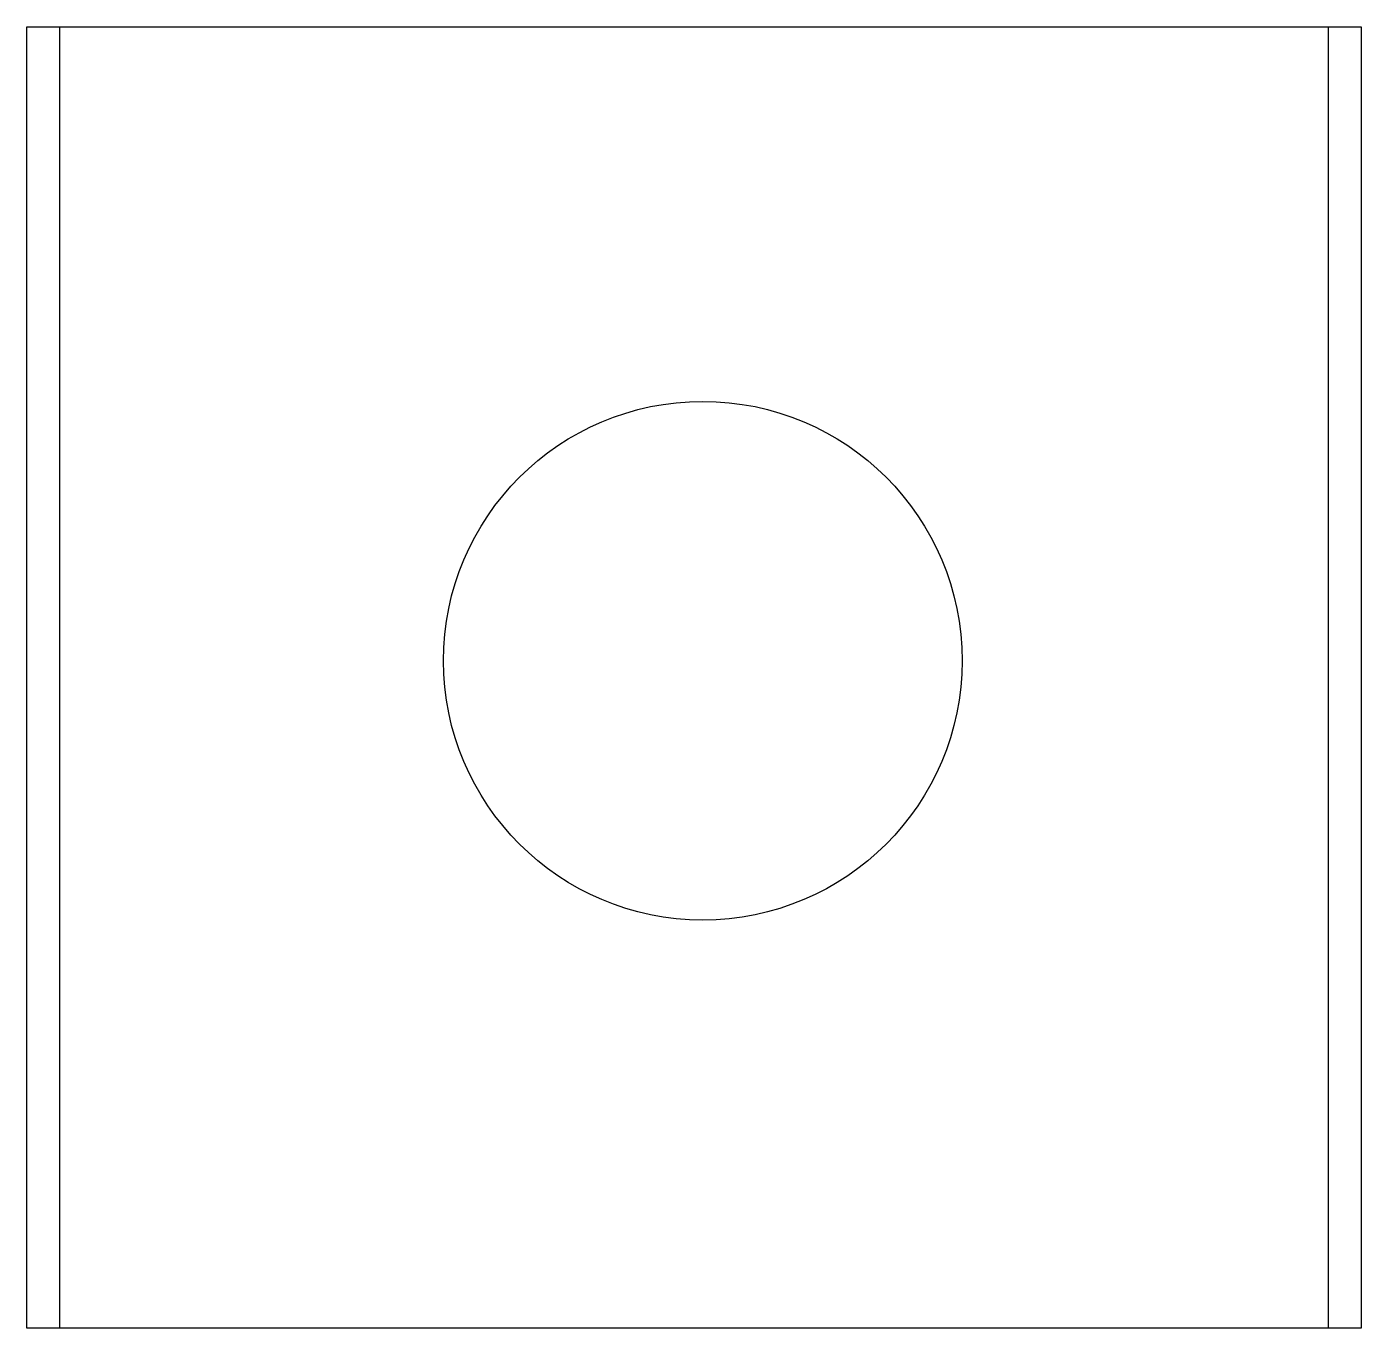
# Model space of a CAD drawing. Header units: millimetres. Extents: x -107 to 95, y -101 to 96.
import ezdxf

# ---------------------------------------------------------------- set-up
doc = ezdxf.new("R2010")
doc.units = ezdxf.units.MM
doc.layers.get('0').update_dxf_attribs({"linetype": 'CONTINUOUS'})

msp = doc.modelspace()

# ---------------------------------------------------------------- linework, layer by layer
for points in [[(-107, 95.92), (95, 95.92), (95, -101.08), (-107, -101.08)], [(-102, 95.92), (90, 95.92), (90, -101.08), (-102, -101.08)]]:
    msp.add_lwpolyline(points, close=True)
msp.add_circle((-4.67, -0.04), 39.25)
msp.add_circle((-4.67, -0.04), 39.25)

doc.saveas('drawing.dxf')
